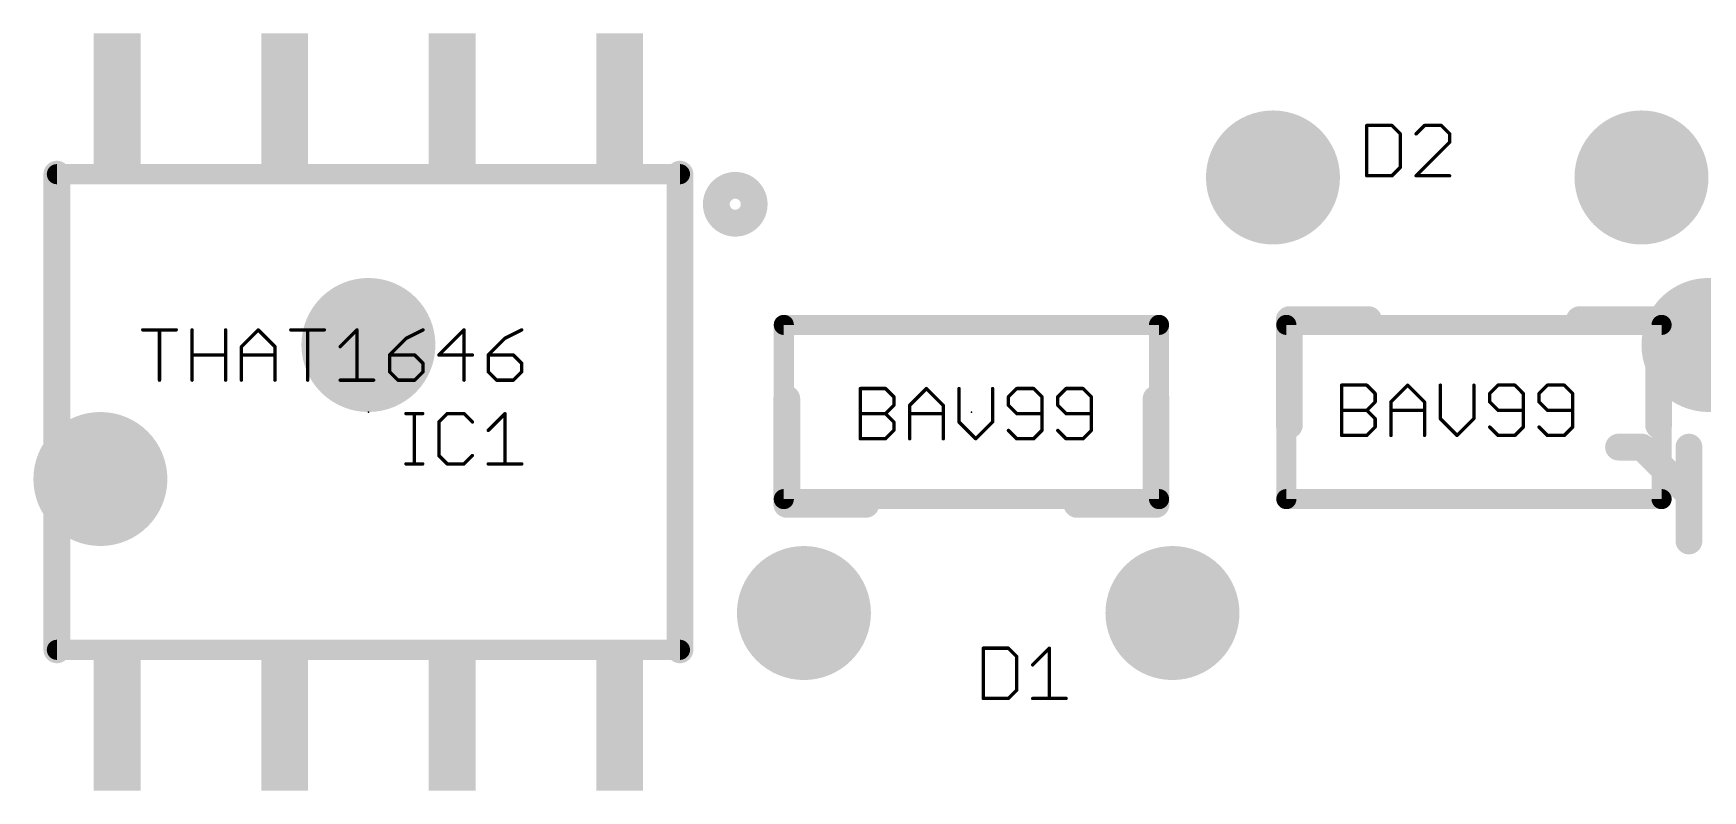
# Model space of a CAD drawing. Extents: x -8 to 103, y -21 to 29.
# Drawn here: x 6.35 to 19.01, y 7.29 to 13.03 of the extents above; entities that cross this region are included whole.
import ezdxf

# ---------------------------------------------------------------- set-up
doc = ezdxf.new("R2010")
doc.units = 0
for name, color, linetype in [('18', 110, 'CONTINUOUS'), ('21', 41, 'CONTINUOUS'), ('22', 40, 'CONTINUOUS'), ('23', 53, 'CONTINUOUS'), ('25', 253, 'CONTINUOUS'), ('27', 253, 'CONTINUOUS'), ('51', 53, 'CONTINUOUS')]:
    doc.layers.add(name, color=color, linetype=linetype)

# ---------------------------------------------------------------- blocks, each defined once
blk = doc.blocks.new('RECT')
blk.add_solid([(-0.5, -0.5), (0.5, -0.5), (-0.5, 0.5), (0.5, 0.5)])
blk = doc.blocks.new('ROUNDV')
at = {"const_width": 0.5}
blk.add_lwpolyline([(0, -0.25, 1), (0, 0.25, 1), (0, -0.25)], format="xyb", dxfattribs=at)

msp = doc.modelspace()

# ---------------------------------------------------------------- linework, layer by layer
at = {"layer": '21', "const_width": 0.2032}
for points in [[(6.528, 11.963), (6.528, 8.357)], [(11.252, 8.357), (11.252, 11.963)], [(16.472, 10.86), (15.872, 10.86)], [(15.872, 10.86), (15.872, 10.06)], [(18.072, 10.86), (18.672, 10.86)], [(18.672, 10.86), (18.672, 10.06)], [(12.062, 9.46), (12.062, 10.26)], [(14.862, 9.46), (14.862, 10.26)], [(12.662, 9.46), (12.062, 9.46)], [(14.262, 9.46), (14.862, 9.46)]]:
    msp.add_lwpolyline(points, dxfattribs=at)
at = {"layer": '21'}
for points, const_width in [([(6.5788, 11.963, 1), (6.4772, 11.963)], 0.1016), ([(11.3028, 11.963, 1), (11.2012, 11.963)], 0.1016), ([(11.6713, 11.5912, 1), (11.6713, 11.8784, 1), (11.6713, 11.5912)], 0.2032), ([(15.872, 10.9108, 1), (15.872, 10.8092)], 0.1016), ([(15.9228, 10.86, 1), (15.8212, 10.86)], 0.1016), ([(16.472, 10.8092, 1), (16.472, 10.9108)], 0.1016), ([(18.072, 10.9108, 1), (18.072, 10.8092)], 0.1016), ([(18.7228, 10.86, 1), (18.6212, 10.86)], 0.1016), ([(18.672, 10.8092, 1), (18.672, 10.9108)], 0.1016), ([(12.1128, 10.26, 1), (12.0112, 10.26)], 0.1016), ([(14.9128, 10.26, 1), (14.8112, 10.26)], 0.1016), ([(15.8212, 10.06, 1), (15.9228, 10.06)], 0.1016), ([(18.6212, 10.06, 1), (18.7228, 10.06)], 0.1016), ([(12.062, 9.5108, 1), (12.062, 9.4092)], 0.1016), ([(12.0112, 9.46, 1), (12.1128, 9.46)], 0.1016), ([(12.662, 9.4092, 1), (12.662, 9.5108)], 0.1016), ([(14.262, 9.5108, 1), (14.262, 9.4092)], 0.1016), ([(14.8112, 9.46, 1), (14.9128, 9.46)], 0.1016), ([(14.862, 9.4092, 1), (14.862, 9.5108)], 0.1016), ([(6.4772, 8.357, 1), (6.5788, 8.357)], 0.1016), ([(11.2012, 8.357, 1), (11.3028, 8.357)], 0.1016)]:
    msp.add_lwpolyline(points, format="xyb", dxfattribs=dict(at, const_width=const_width))
at = {"layer": '22', "const_width": 0.2032}
for points in [[(18.546, 9.8939), (18.3681, 9.8939)], [(18.9019, 9.538), (18.546, 9.8939)], [(18.9019, 9.1821), (18.9019, 9.8939)]]:
    msp.add_lwpolyline(points, dxfattribs=at)
at = {"layer": '22', "const_width": 0.1016}
for points in [[(18.3681, 9.9447, 1), (18.3681, 9.8431)], [(18.5819, 9.9298, 1), (18.5101, 9.858)], [(18.546, 9.8431, 1), (18.546, 9.9447)], [(18.9527, 9.8939, 1), (18.8511, 9.8939)], [(18.866, 9.5021, 1), (18.9378, 9.5739)], [(18.8511, 9.1821, 1), (18.9527, 9.1821)]]:
    msp.add_lwpolyline(points, format="xyb", dxfattribs=at)
at = {"layer": '23'}
for p in [(8.89, 10.16), (13.462, 10.16), (17.272, 10.16)]:
    msp.add_point(p, dxfattribs=at)
at = {"layer": '25', "const_width": 0.0127}
for points in [[(16.4656, 12.332, 1), (16.4528, 12.332)], [(16.4592, 12.3384, 1), (16.4592, 12.3257)], [(16.6544, 12.3365, 1), (16.6454, 12.3275)], [(16.6499, 12.3257, 1), (16.6499, 12.3384)], [(16.7198, 12.2685, 1), (16.7071, 12.2685)], [(16.7089, 12.264, 1), (16.7179, 12.273)], [(16.8289, 12.273, 1), (16.8379, 12.264)], [(16.897, 12.3384, 1), (16.897, 12.3257)], [(16.9014, 12.3275, 1), (16.8925, 12.3365)], [(17.0286, 12.3365, 1), (17.0196, 12.3275)], [(17.0241, 12.3257, 1), (17.0241, 12.3384)], [(17.094, 12.2685, 1), (17.0813, 12.2685)], [(17.0831, 12.264, 1), (17.0921, 12.273)], [(17.0813, 12.2049, 1), (17.094, 12.2049)], [(17.0921, 12.2004, 1), (17.0831, 12.2094)], [(16.7179, 12.0098, 1), (16.7089, 12.0187)], [(16.4528, 11.9507, 1), (16.4656, 11.9507)], [(16.4592, 11.9571, 1), (16.4592, 11.9444)], [(16.6454, 11.9552, 1), (16.6544, 11.9462)], [(16.6499, 11.9444, 1), (16.6499, 11.9571)], [(16.7071, 12.0143, 1), (16.7198, 12.0143)], [(16.8334, 11.9571, 1), (16.8334, 11.9444)], [(16.8289, 11.9552, 1), (16.8379, 11.9462)], [(17.0876, 11.9444, 1), (17.0876, 11.9571)], [(9.1748, 10.154, 1), (9.1748, 10.1413)], [(9.2447, 10.1476, 1), (9.232, 10.1476)], [(9.3019, 10.1413, 1), (9.3019, 10.154)], [(9.4878, 10.154, 1), (9.4878, 10.1413)], [(9.4923, 10.1431, 1), (9.4833, 10.1521)], [(9.6194, 10.1521, 1), (9.6105, 10.1431)], [(9.6149, 10.1413, 1), (9.6149, 10.154)], [(9.9319, 10.1476, 1), (9.9192, 10.1476)], [(9.9301, 10.1431, 1), (9.9211, 10.1521)], [(9.4306, 10.0841, 1), (9.4179, 10.0841)], [(9.4198, 10.0886, 1), (9.4288, 10.0796)], [(9.674, 10.0796, 1), (9.683, 10.0886)], [(9.794, 10.025, 1), (9.803, 10.016)], [(9.1748, 9.7727, 1), (9.1748, 9.76)], [(9.232, 9.7663, 1), (9.2447, 9.7663)], [(9.3019, 9.76, 1), (9.3019, 9.7727)], [(9.4288, 9.8343, 1), (9.4198, 9.8254)], [(9.4179, 9.8299, 1), (9.4306, 9.8299)], [(9.4878, 9.7727, 1), (9.4878, 9.76)], [(9.4833, 9.7618, 1), (9.4923, 9.7708)], [(9.6105, 9.7708, 1), (9.6194, 9.7618)], [(9.6149, 9.76, 1), (9.6149, 9.7727)], [(9.683, 9.8254, 1), (9.674, 9.8343)], [(9.7985, 9.7727, 1), (9.7985, 9.76)], [(9.9192, 9.7663, 1), (9.9319, 9.7663)], [(10.0527, 9.76, 1), (10.0527, 9.7727)], [(13.5581, 8.3696, 1), (13.5454, 8.3696)], [(13.5518, 8.376, 1), (13.5518, 8.3633)], [(13.7469, 8.3741, 1), (13.738, 8.3651)], [(13.7424, 8.3633, 1), (13.7424, 8.376)], [(14.0594, 8.3696, 1), (14.0467, 8.3696)], [(14.0576, 8.3651, 1), (14.0486, 8.3741)], [(13.8124, 8.3061, 1), (13.7997, 8.3061)], [(13.8015, 8.3016, 1), (13.8105, 8.3106)], [(13.9215, 8.247, 1), (13.9305, 8.238)], [(13.5518, 7.9947, 1), (13.5518, 7.982)], [(13.5454, 7.9883, 1), (13.5581, 7.9883)], [(13.738, 7.9928, 1), (13.7469, 7.9838)], [(13.7424, 7.982, 1), (13.7424, 7.9947)], [(13.7997, 8.0519, 1), (13.8124, 8.0519)], [(13.8105, 8.0474, 1), (13.8015, 8.0563)], [(13.926, 7.9947, 1), (13.926, 7.982)], [(14.0467, 7.9883, 1), (14.0594, 7.9883)], [(14.1802, 7.982, 1), (14.1802, 7.9947)]]:
    msp.add_lwpolyline(points, format="xyb", dxfattribs=at)
at = {"layer": '25', "const_width": 0.0254}
for points in [[(16.4592, 12.332), (16.4592, 11.9507)], [(16.6499, 12.332), (16.4592, 12.332)], [(16.7134, 12.2685), (16.6499, 12.332)], [(16.7134, 12.0143), (16.7134, 12.2685)], [(16.897, 12.332), (16.8334, 12.2685)], [(17.0241, 12.332), (16.897, 12.332)], [(17.0876, 12.2685), (17.0241, 12.332)], [(17.0876, 12.2049), (17.0876, 12.2685)], [(16.8334, 11.9507), (17.0876, 12.2049)], [(16.6499, 11.9507), (16.7134, 12.0143)], [(16.4592, 11.9507), (16.6499, 11.9507)], [(17.0876, 11.9507), (16.8334, 11.9507)], [(9.1748, 10.1476), (9.3019, 10.1476)], [(9.2384, 9.7663), (9.2384, 10.1476)], [(9.4878, 10.1476), (9.4243, 10.0841)], [(9.6149, 10.1476), (9.4878, 10.1476)], [(9.6785, 10.0841), (9.6149, 10.1476)], [(9.7985, 10.0205), (9.9256, 10.1476)], [(9.9256, 10.1476), (9.9256, 9.7663)], [(9.4243, 10.0841), (9.4243, 9.8299)], [(9.1748, 9.7663), (9.3019, 9.7663)], [(9.4243, 9.8299), (9.4878, 9.7663)], [(9.4878, 9.7663), (9.6149, 9.7663)], [(9.6149, 9.7663), (9.6785, 9.8299)], [(9.7985, 9.7663), (10.0527, 9.7663)], [(13.5518, 8.3696), (13.5518, 7.9883)], [(13.7424, 8.3696), (13.5518, 8.3696)], [(13.806, 8.3061), (13.7424, 8.3696)], [(13.926, 8.2425), (14.0531, 8.3696)], [(14.0531, 8.3696), (14.0531, 7.9883)], [(13.806, 8.0519), (13.806, 8.3061)], [(13.5518, 7.9883), (13.7424, 7.9883)], [(13.7424, 7.9883), (13.806, 8.0519)], [(13.926, 7.9883), (14.1802, 7.9883)]]:
    msp.add_lwpolyline(points, dxfattribs=at)
at = {"layer": '27', "const_width": 0.0254}
for points in [[(7.179, 10.7826), (7.4333, 10.7826)], [(7.3061, 10.4013), (7.3061, 10.7826)], [(7.5532, 10.4013), (7.5532, 10.7826)], [(7.8075, 10.7826), (7.8075, 10.4013)], [(7.9275, 10.6555), (8.0546, 10.7826)], [(8.0546, 10.7826), (8.1817, 10.6555)], [(8.3017, 10.7826), (8.5559, 10.7826)], [(8.4288, 10.4013), (8.4288, 10.7826)], [(8.6759, 10.6555), (8.803, 10.7826)], [(8.803, 10.7826), (8.803, 10.4013)], [(9.3043, 10.7826), (9.1772, 10.7191)], [(9.6149, 10.7826), (9.4243, 10.592)], [(9.6149, 10.4013), (9.6149, 10.7826)], [(10.0527, 10.7826), (9.9256, 10.7191)], [(7.9275, 10.4013), (7.9275, 10.6555)], [(8.1817, 10.6555), (8.1817, 10.4013)], [(9.1772, 10.7191), (9.0501, 10.592)], [(9.9256, 10.7191), (9.7985, 10.592)], [(7.5532, 10.592), (7.8075, 10.592)], [(7.9275, 10.592), (8.1817, 10.592)], [(9.0501, 10.592), (9.0501, 10.4649)], [(9.2407, 10.592), (9.0501, 10.592)], [(9.3043, 10.5284), (9.2407, 10.592)], [(9.3043, 10.4649), (9.3043, 10.5284)], [(9.4243, 10.592), (9.6785, 10.592)], [(9.7985, 10.592), (9.7985, 10.4649)], [(9.9891, 10.592), (9.7985, 10.592)], [(10.0527, 10.5284), (9.9891, 10.592)], [(10.0527, 10.4649), (10.0527, 10.5284)], [(8.6759, 10.4013), (8.9301, 10.4013)], [(9.0501, 10.4649), (9.1136, 10.4013)], [(9.1136, 10.4013), (9.2407, 10.4013)], [(9.2407, 10.4013), (9.3043, 10.4649)], [(9.7985, 10.4649), (9.862, 10.4013)], [(9.862, 10.4013), (9.9891, 10.4013)], [(9.9891, 10.4013), (10.0527, 10.4649)], [(12.6197, 9.9568), (12.6197, 10.3381)], [(12.6197, 10.3381), (12.8103, 10.3381)], [(12.8103, 10.3381), (12.8739, 10.2746)], [(12.8739, 10.2746), (12.8739, 10.211)], [(12.9939, 10.211), (13.121, 10.3381)], [(13.121, 10.3381), (13.2481, 10.211)], [(13.3681, 10.3381), (13.3681, 10.0839)], [(13.6223, 10.0839), (13.6223, 10.3381)], [(13.8058, 10.3381), (13.7423, 10.2746)], [(13.7423, 10.2746), (13.7423, 10.211)], [(13.9329, 10.3381), (13.8058, 10.3381)], [(13.9965, 10.2746), (13.9329, 10.3381)], [(13.9965, 10.0204), (13.9965, 10.2746)], [(14.18, 10.3381), (14.1165, 10.2746)], [(14.1165, 10.2746), (14.1165, 10.211)], [(14.3072, 10.3381), (14.18, 10.3381)], [(14.3707, 10.2746), (14.3072, 10.3381)], [(14.3707, 10.0204), (14.3707, 10.2746)], [(16.2687, 9.9822), (16.2687, 10.3635)], [(16.2687, 10.3635), (16.4594, 10.3635)], [(16.4594, 10.3635), (16.5229, 10.3)], [(16.5229, 10.3), (16.5229, 10.2364)], [(16.6429, 10.2364), (16.77, 10.3635)], [(16.77, 10.3635), (16.8971, 10.2364)], [(17.0171, 10.3635), (17.0171, 10.1093)], [(17.2713, 10.1093), (17.2713, 10.3635)], [(17.4549, 10.3635), (17.3913, 10.3)], [(17.3913, 10.3), (17.3913, 10.2364)], [(17.582, 10.3635), (17.4549, 10.3635)], [(17.6455, 10.3), (17.582, 10.3635)], [(17.6455, 10.0458), (17.6455, 10.3)], [(17.8291, 10.3635), (17.7655, 10.3)], [(17.7655, 10.3), (17.7655, 10.2364)], [(17.9562, 10.3635), (17.8291, 10.3635)], [(18.0197, 10.3), (17.9562, 10.3635)], [(18.0197, 10.0458), (18.0197, 10.3)], [(12.6197, 10.1475), (12.8103, 10.1475)], [(12.8739, 10.211), (12.8103, 10.1475)], [(12.8103, 10.1475), (12.8739, 10.0839)], [(12.9939, 9.9568), (12.9939, 10.211)], [(12.9939, 10.1475), (13.2481, 10.1475)], [(13.2481, 10.211), (13.2481, 9.9568)], [(13.7423, 10.211), (13.8058, 10.1475)], [(13.8058, 10.1475), (13.9965, 10.1475)], [(14.1165, 10.211), (14.18, 10.1475)], [(14.18, 10.1475), (14.3707, 10.1475)], [(16.2687, 10.1729), (16.4594, 10.1729)], [(16.5229, 10.2364), (16.4594, 10.1729)], [(16.4594, 10.1729), (16.5229, 10.1093)], [(16.6429, 9.9822), (16.6429, 10.2364)], [(16.6429, 10.1729), (16.8971, 10.1729)], [(16.8971, 10.2364), (16.8971, 9.9822)], [(17.3913, 10.2364), (17.4549, 10.1729)], [(17.4549, 10.1729), (17.6455, 10.1729)], [(17.7655, 10.2364), (17.8291, 10.1729)], [(17.8291, 10.1729), (18.0197, 10.1729)], [(12.8739, 10.0204), (12.8103, 9.9568)], [(12.8739, 10.0839), (12.8739, 10.0204)], [(13.3681, 10.0839), (13.4952, 9.9568)], [(13.4952, 9.9568), (13.6223, 10.0839)], [(13.7423, 10.0204), (13.8058, 9.9568)], [(13.9329, 9.9568), (13.9965, 10.0204)], [(14.1165, 10.0204), (14.18, 9.9568)], [(14.3072, 9.9568), (14.3707, 10.0204)], [(16.5229, 10.0458), (16.4594, 9.9822)], [(16.5229, 10.1093), (16.5229, 10.0458)], [(17.0171, 10.1093), (17.1442, 9.9822)], [(17.1442, 9.9822), (17.2713, 10.1093)], [(17.3913, 10.0458), (17.4549, 9.9822)], [(17.582, 9.9822), (17.6455, 10.0458)], [(17.7655, 10.0458), (17.8291, 9.9822)], [(17.9562, 9.9822), (18.0197, 10.0458)], [(12.8103, 9.9568), (12.6197, 9.9568)], [(13.8058, 9.9568), (13.9329, 9.9568)], [(14.18, 9.9568), (14.3072, 9.9568)], [(16.4594, 9.9822), (16.2687, 9.9822)], [(17.4549, 9.9822), (17.582, 9.9822)], [(17.8291, 9.9822), (17.9562, 9.9822)]]:
    msp.add_lwpolyline(points, dxfattribs=at)
at = {"layer": '27', "const_width": 0.0127}
for points in [[(7.179, 10.789, 1), (7.179, 10.7763)], [(7.3125, 10.7826, 1), (7.2998, 10.7826)], [(7.4333, 10.7763, 1), (7.4333, 10.789)], [(7.5596, 10.7826, 1), (7.5469, 10.7826)], [(7.8138, 10.7826, 1), (7.8011, 10.7826)], [(8.059, 10.7871, 1), (8.0501, 10.7781)], [(8.059, 10.7781, 1), (8.0501, 10.7871)], [(8.3017, 10.789, 1), (8.3017, 10.7763)], [(8.4351, 10.7826, 1), (8.4224, 10.7826)], [(8.5559, 10.7763, 1), (8.5559, 10.789)], [(8.8093, 10.7826, 1), (8.7966, 10.7826)], [(8.8075, 10.7781, 1), (8.7985, 10.7871)], [(9.3071, 10.7769, 1), (9.3014, 10.7883)], [(9.6213, 10.7826, 1), (9.6086, 10.7826)], [(9.6194, 10.7781, 1), (9.6104, 10.7871)], [(10.0555, 10.7769, 1), (10.0499, 10.7883)], [(7.9338, 10.6555, 1), (7.9211, 10.6555)], [(7.923, 10.66, 1), (7.9319, 10.651)], [(8.188, 10.6555, 1), (8.1753, 10.6555)], [(8.1772, 10.651, 1), (8.1862, 10.66)], [(8.6714, 10.66, 1), (8.6804, 10.651)], [(9.1743, 10.7247, 1), (9.18, 10.7134)], [(9.1817, 10.7146, 1), (9.1727, 10.7236)], [(9.9227, 10.7247, 1), (9.9284, 10.7134)], [(9.9301, 10.7146, 1), (9.9211, 10.7236)], [(7.5532, 10.5983, 1), (7.5532, 10.5856)], [(7.8075, 10.5856, 1), (7.8075, 10.5983)], [(7.9275, 10.5983, 1), (7.9275, 10.5856)], [(8.1817, 10.5856, 1), (8.1817, 10.5983)], [(9.0564, 10.592, 1), (9.0437, 10.592)], [(9.0501, 10.5983, 1), (9.0501, 10.5856)], [(9.0456, 10.5965, 1), (9.0546, 10.5875)], [(9.2452, 10.5965, 1), (9.2362, 10.5875)], [(9.2407, 10.5856, 1), (9.2407, 10.5983)], [(9.3106, 10.5284, 1), (9.2979, 10.5284)], [(9.2998, 10.5239, 1), (9.3088, 10.5329)], [(9.4243, 10.5983, 1), (9.4243, 10.5856)], [(9.4198, 10.5965, 1), (9.4288, 10.5875)], [(9.6785, 10.5856, 1), (9.6785, 10.5983)], [(9.8048, 10.592, 1), (9.7921, 10.592)], [(9.7985, 10.5983, 1), (9.7985, 10.5856)], [(9.794, 10.5965, 1), (9.803, 10.5875)], [(9.9936, 10.5965, 1), (9.9847, 10.5875)], [(9.9891, 10.5856, 1), (9.9891, 10.5983)], [(10.059, 10.5284, 1), (10.0463, 10.5284)], [(10.0482, 10.5239, 1), (10.0572, 10.5329)], [(7.2998, 10.4013, 1), (7.3125, 10.4013)], [(7.5469, 10.4013, 1), (7.5596, 10.4013)], [(7.8011, 10.4013, 1), (7.8138, 10.4013)], [(7.9211, 10.4013, 1), (7.9338, 10.4013)], [(8.1753, 10.4013, 1), (8.188, 10.4013)], [(8.4224, 10.4013, 1), (8.4351, 10.4013)], [(8.6759, 10.4077, 1), (8.6759, 10.395)], [(8.7966, 10.4013, 1), (8.8093, 10.4013)], [(8.9301, 10.395, 1), (8.9301, 10.4077)], [(9.0437, 10.4649, 1), (9.0564, 10.4649)], [(9.0546, 10.4693, 1), (9.0456, 10.4604)], [(9.1136, 10.4077, 1), (9.1136, 10.395)], [(9.1091, 10.3968, 1), (9.1181, 10.4058)], [(9.2362, 10.4058, 1), (9.2452, 10.3968)], [(9.2407, 10.395, 1), (9.2407, 10.4077)], [(9.2979, 10.4649, 1), (9.3106, 10.4649)], [(9.3088, 10.4604, 1), (9.2998, 10.4693)], [(9.6086, 10.4013, 1), (9.6213, 10.4013)], [(9.7921, 10.4649, 1), (9.8048, 10.4649)], [(9.803, 10.4693, 1), (9.794, 10.4604)], [(9.862, 10.4077, 1), (9.862, 10.395)], [(9.8575, 10.3968, 1), (9.8665, 10.4058)], [(9.9847, 10.4058, 1), (9.9936, 10.3968)], [(9.9891, 10.395, 1), (9.9891, 10.4077)], [(10.0463, 10.4649, 1), (10.059, 10.4649)], [(10.0572, 10.4604, 1), (10.0482, 10.4693)], [(12.626, 10.3381, 1), (12.6133, 10.3381)], [(12.6197, 10.3445, 1), (12.6197, 10.3318)], [(12.8148, 10.3426, 1), (12.8058, 10.3336)], [(12.8103, 10.3318, 1), (12.8103, 10.3445)], [(12.8802, 10.2746, 1), (12.8675, 10.2746)], [(12.8694, 10.2701, 1), (12.8784, 10.2791)], [(13.1255, 10.3426, 1), (13.1165, 10.3336)], [(13.1255, 10.3336, 1), (13.1165, 10.3426)], [(13.3744, 10.3381, 1), (13.3617, 10.3381)], [(13.6286, 10.3381, 1), (13.6159, 10.3381)], [(13.7486, 10.2746, 1), (13.7359, 10.2746)], [(13.7378, 10.2791, 1), (13.7468, 10.2701)], [(13.8058, 10.3445, 1), (13.8058, 10.3318)], [(13.8103, 10.3336, 1), (13.8013, 10.3426)], [(13.9374, 10.3426, 1), (13.9285, 10.3336)], [(13.9329, 10.3318, 1), (13.9329, 10.3445)], [(14.0028, 10.2746, 1), (13.9901, 10.2746)], [(13.992, 10.2701, 1), (14.001, 10.2791)], [(14.1228, 10.2746, 1), (14.1101, 10.2746)], [(14.112, 10.2791, 1), (14.121, 10.2701)], [(14.18, 10.3445, 1), (14.18, 10.3318)], [(14.1845, 10.3336, 1), (14.1756, 10.3426)], [(14.3116, 10.3426, 1), (14.3027, 10.3336)], [(14.3072, 10.3318, 1), (14.3072, 10.3445)], [(14.3771, 10.2746, 1), (14.3644, 10.2746)], [(14.3662, 10.2701, 1), (14.3752, 10.2791)], [(16.2751, 10.3635, 1), (16.2623, 10.3635)], [(16.2687, 10.3699, 1), (16.2687, 10.3572)], [(16.4639, 10.368, 1), (16.4549, 10.359)], [(16.4594, 10.3572, 1), (16.4594, 10.3699)], [(16.5293, 10.3, 1), (16.5166, 10.3)], [(16.5184, 10.2955, 1), (16.5274, 10.3045)], [(16.7745, 10.368, 1), (16.7655, 10.359)], [(16.7745, 10.359, 1), (16.7655, 10.368)], [(17.0235, 10.3635, 1), (17.0108, 10.3635)], [(17.2777, 10.3635, 1), (17.265, 10.3635)], [(17.3868, 10.3045, 1), (17.3958, 10.2955)], [(17.3977, 10.3, 1), (17.385, 10.3)], [(17.4549, 10.3699, 1), (17.4549, 10.3572)], [(17.4594, 10.359, 1), (17.4504, 10.368)], [(17.5865, 10.368, 1), (17.5775, 10.359)], [(17.582, 10.3572, 1), (17.582, 10.3699)], [(17.6519, 10.3, 1), (17.6392, 10.3)], [(17.641, 10.2955, 1), (17.65, 10.3045)], [(17.7719, 10.3, 1), (17.7592, 10.3)], [(17.761, 10.3045, 1), (17.77, 10.2955)], [(17.8291, 10.3699, 1), (17.8291, 10.3572)], [(17.8336, 10.359, 1), (17.8246, 10.368)], [(17.9607, 10.368, 1), (17.9517, 10.359)], [(17.9562, 10.3572, 1), (17.9562, 10.3699)], [(18.0261, 10.3, 1), (18.0134, 10.3)], [(18.0153, 10.2955, 1), (18.0242, 10.3045)], [(12.6197, 10.1538, 1), (12.6197, 10.1411)], [(12.8148, 10.152, 1), (12.8058, 10.143)], [(12.8058, 10.152, 1), (12.8148, 10.143)], [(12.8103, 10.1411, 1), (12.8103, 10.1538)], [(12.8675, 10.211, 1), (12.8802, 10.211)], [(12.8784, 10.2065, 1), (12.8694, 10.2155)], [(13.0002, 10.211, 1), (12.9875, 10.211)], [(12.9894, 10.2155, 1), (12.9984, 10.2065)], [(12.9939, 10.1538, 1), (12.9939, 10.1411)], [(13.2544, 10.211, 1), (13.2417, 10.211)], [(13.2436, 10.2065, 1), (13.2526, 10.2155)], [(13.2481, 10.1411, 1), (13.2481, 10.1538)], [(13.7468, 10.2155, 1), (13.7378, 10.2065)], [(13.7359, 10.211, 1), (13.7486, 10.211)], [(13.8058, 10.1538, 1), (13.8058, 10.1411)], [(13.8013, 10.143, 1), (13.8103, 10.152)], [(13.9965, 10.1411, 1), (13.9965, 10.1538)], [(14.1101, 10.211, 1), (14.1228, 10.211)], [(14.121, 10.2155, 1), (14.112, 10.2065)], [(14.18, 10.1538, 1), (14.18, 10.1411)], [(14.1756, 10.143, 1), (14.1845, 10.152)], [(14.3707, 10.1411, 1), (14.3707, 10.1538)], [(16.2687, 10.1792, 1), (16.2687, 10.1665)], [(16.4639, 10.1774, 1), (16.4549, 10.1684)], [(16.4549, 10.1774, 1), (16.4639, 10.1684)], [(16.4594, 10.1665, 1), (16.4594, 10.1792)], [(16.5166, 10.2364, 1), (16.5293, 10.2364)], [(16.5274, 10.2319, 1), (16.5184, 10.2409)], [(16.6384, 10.2409, 1), (16.6474, 10.2319)], [(16.6429, 10.1792, 1), (16.6429, 10.1665)], [(16.6493, 10.2364, 1), (16.6366, 10.2364)], [(16.9035, 10.2364, 1), (16.8908, 10.2364)], [(16.8926, 10.2319, 1), (16.9016, 10.2409)], [(16.8971, 10.1665, 1), (16.8971, 10.1792)], [(17.3958, 10.2409, 1), (17.3868, 10.2319)], [(17.385, 10.2364, 1), (17.3977, 10.2364)], [(17.4549, 10.1792, 1), (17.4549, 10.1665)], [(17.4504, 10.1684, 1), (17.4594, 10.1774)], [(17.6455, 10.1665, 1), (17.6455, 10.1792)], [(17.77, 10.2409, 1), (17.761, 10.2319)], [(17.7592, 10.2364, 1), (17.7719, 10.2364)], [(17.8291, 10.1792, 1), (17.8291, 10.1665)], [(17.8246, 10.1684, 1), (17.8336, 10.1774)], [(18.0197, 10.1665, 1), (18.0197, 10.1792)], [(12.8802, 10.0839, 1), (12.8675, 10.0839)], [(12.8675, 10.0204, 1), (12.8802, 10.0204)], [(12.8694, 10.0794, 1), (12.8784, 10.0884)], [(12.8784, 10.0159, 1), (12.8694, 10.0248)], [(13.3726, 10.0884, 1), (13.3636, 10.0794)], [(13.3617, 10.0839, 1), (13.3744, 10.0839)], [(13.6159, 10.0839, 1), (13.6286, 10.0839)], [(13.6268, 10.0794, 1), (13.6178, 10.0884)], [(13.7468, 10.0248, 1), (13.7378, 10.0159)], [(13.9901, 10.0204, 1), (14.0028, 10.0204)], [(14.001, 10.0159, 1), (13.992, 10.0248)], [(14.121, 10.0248, 1), (14.112, 10.0159)], [(14.3644, 10.0204, 1), (14.3771, 10.0204)], [(14.3752, 10.0159, 1), (14.3662, 10.0248)], [(16.5293, 10.1093, 1), (16.5166, 10.1093)], [(16.5166, 10.0458, 1), (16.5293, 10.0458)], [(16.5184, 10.1048, 1), (16.5274, 10.1138)], [(16.5274, 10.0413, 1), (16.5184, 10.0502)], [(17.0216, 10.1138, 1), (17.0126, 10.1048)], [(17.0108, 10.1093, 1), (17.0235, 10.1093)], [(17.265, 10.1093, 1), (17.2777, 10.1093)], [(17.2758, 10.1048, 1), (17.2668, 10.1138)], [(17.3958, 10.0502, 1), (17.3868, 10.0413)], [(17.6392, 10.0458, 1), (17.6519, 10.0458)], [(17.65, 10.0413, 1), (17.641, 10.0502)], [(17.77, 10.0502, 1), (17.761, 10.0413)], [(18.0134, 10.0458, 1), (18.0261, 10.0458)], [(18.0242, 10.0413, 1), (18.0153, 10.0502)], [(12.6197, 9.9632, 1), (12.6197, 9.9505)], [(12.6133, 9.9568, 1), (12.626, 9.9568)], [(12.8058, 9.9613, 1), (12.8148, 9.9523)], [(12.8103, 9.9505, 1), (12.8103, 9.9632)], [(12.9875, 9.9568, 1), (13.0002, 9.9568)], [(13.2417, 9.9568, 1), (13.2544, 9.9568)], [(13.4907, 9.9613, 1), (13.4997, 9.9523)], [(13.4907, 9.9523, 1), (13.4997, 9.9613)], [(13.8058, 9.9632, 1), (13.8058, 9.9505)], [(13.8013, 9.9523, 1), (13.8103, 9.9613)], [(13.9285, 9.9613, 1), (13.9374, 9.9523)], [(13.9329, 9.9505, 1), (13.9329, 9.9632)], [(14.18, 9.9632, 1), (14.18, 9.9505)], [(14.1756, 9.9523, 1), (14.1845, 9.9613)], [(14.3027, 9.9613, 1), (14.3116, 9.9523)], [(14.3072, 9.9505, 1), (14.3072, 9.9632)], [(16.2623, 9.9822, 1), (16.2751, 9.9822)], [(16.2687, 9.9886, 1), (16.2687, 9.9759)], [(16.4549, 9.9867, 1), (16.4639, 9.9777)], [(16.4594, 9.9759, 1), (16.4594, 9.9886)], [(16.6366, 9.9822, 1), (16.6493, 9.9822)], [(16.8908, 9.9822, 1), (16.9035, 9.9822)], [(17.1397, 9.9867, 1), (17.1487, 9.9777)], [(17.1397, 9.9777, 1), (17.1487, 9.9867)], [(17.4549, 9.9886, 1), (17.4549, 9.9759)], [(17.4504, 9.9777, 1), (17.4594, 9.9867)], [(17.5775, 9.9867, 1), (17.5865, 9.9777)], [(17.582, 9.9759, 1), (17.582, 9.9886)], [(17.8291, 9.9886, 1), (17.8291, 9.9759)], [(17.8246, 9.9777, 1), (17.8336, 9.9867)], [(17.9517, 9.9867, 1), (17.9607, 9.9777)], [(17.9562, 9.9759, 1), (17.9562, 9.9886)]]:
    msp.add_lwpolyline(points, format="xyb", dxfattribs=at)
at = {"layer": '51', "const_width": 0.1524}
for points in [[(11.252, 11.963), (6.528, 11.963)], [(12.0396, 9.4996), (12.0396, 10.8204)], [(12.0396, 10.8204), (14.8844, 10.8204)], [(14.8844, 10.8204), (14.8844, 9.4996)], [(15.8496, 9.4996), (15.8496, 10.8204)], [(15.8496, 10.8204), (18.6944, 10.8204)], [(18.6944, 10.8204), (18.6944, 9.4996)], [(14.8844, 9.4996), (12.0396, 9.4996)], [(18.6944, 9.4996), (15.8496, 9.4996)], [(6.528, 8.357), (11.252, 8.357)]]:
    msp.add_lwpolyline(points, dxfattribs=at)
at = {"layer": '51', "const_width": 0.0762}
for points in [[(6.528, 12.0011, 1), (6.528, 11.9249)], [(11.252, 11.9249, 1), (11.252, 12.0011)], [(12.0777, 10.8204, 1), (12.0015, 10.8204)], [(12.0396, 10.8585, 1), (12.0396, 10.7823)], [(14.9225, 10.8204, 1), (14.8463, 10.8204)], [(14.8844, 10.7823, 1), (14.8844, 10.8585)], [(15.8877, 10.8204, 1), (15.8115, 10.8204)], [(15.8496, 10.8585, 1), (15.8496, 10.7823)], [(18.7325, 10.8204, 1), (18.6563, 10.8204)], [(18.6944, 10.7823, 1), (18.6944, 10.8585)], [(12.0396, 9.5377, 1), (12.0396, 9.4615)], [(12.0015, 9.4996, 1), (12.0777, 9.4996)], [(14.8463, 9.4996, 1), (14.9225, 9.4996)], [(14.8844, 9.4615, 1), (14.8844, 9.5377)], [(15.8496, 9.5377, 1), (15.8496, 9.4615)], [(15.8115, 9.4996, 1), (15.8877, 9.4996)], [(18.6563, 9.4996, 1), (18.7325, 9.4996)], [(18.6944, 9.4615, 1), (18.6944, 9.5377)], [(6.528, 8.3951, 1), (6.528, 8.3189)], [(11.252, 8.3189, 1), (11.252, 8.3951)]]:
    msp.add_lwpolyline(points, format="xyb", dxfattribs=at)

# ---------------------------------------------------------------- block references
at = {"layer": '18', "xscale": 1.016, "yscale": 1.016}
for p in [(15.748, 11.938), (15.748, 11.938), (18.542, 11.938), (18.542, 11.938), (8.89, 10.668), (8.89, 10.668), (19.05, 10.668), (19.05, 10.668), (6.858, 9.652), (6.858, 9.652), (12.192, 8.636), (12.192, 8.636), (14.986, 8.636), (14.986, 8.636)]:
    msp.add_blockref('ROUNDV', p, dxfattribs=at)
at = {"layer": '51', "xscale": 0.3556, "yscale": 1.016, "rotation": 180}
for p in [(6.985, 12.5222), (8.255, 12.5222), (9.525, 12.5222), (10.795, 12.5222), (6.985, 7.7978), (8.255, 7.7978), (9.525, 7.7978), (10.795, 7.7978)]:
    msp.add_blockref('RECT', p, dxfattribs=at)

doc.saveas('drawing.dxf')
